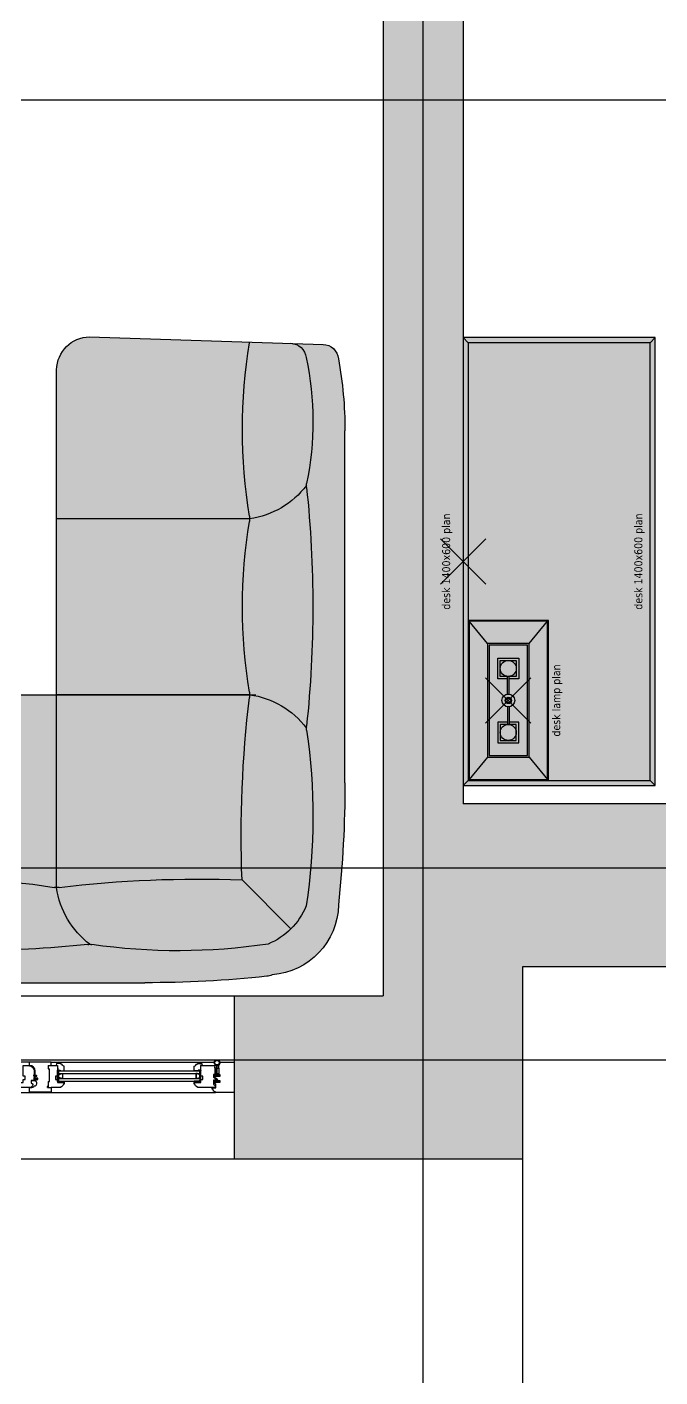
# Model space of a CAD drawing. Header units: millimetres. Extents: x 11159 to 50121, y 18346 to 37577.
# Drawn here: x 40358 to 42334, y 22565 to 26784 of the extents above; entities that cross this region are included whole.
import ezdxf
from ezdxf.enums import TextEntityAlignment as Align

# ---------------------------------------------------------------- set-up
doc = ezdxf.new("R2010")
doc.units = ezdxf.units.MM
for name, color, linetype in [('axis', 40, 'Continuous'), ('df', 7, 'Continuous'), ('dim', 7, 'Continuous'), ('dwgmodels.com', 19, 'Continuous'), ('furnhatch', 254, 'Continuous'), ('furniture', 34, 'Continuous'), ('HATCH', 8, 'Continuous'), ('wall', 5, 'Continuous')]:
    doc.layers.add(name, color=color, linetype=linetype)
doc.styles.add('ayala furniture', font='tahoma.ttf', dxfattribs={"height": 25})
doc.styles.add('KOTE', font='romrust.shx', dxfattribs={"width": 0.8})
doc.dimstyles.new('ayala 50', dxfattribs={"dimscale": 50, "dimtxt": 2.5, "dimasz": 1, "dimexe": 1, "dimexo": 2, "dimgap": 1, "dimtad": 1, "dimdec": 0, "dimzin": 9, "dimdsep": 46, "dimtxsty": 'KOTE', "dimblk": 'ARCHTICK', "dimcen": 0, "dimdle": 1, "dimclrd": 4, "dimclre": 4, "dimclrt": 3, "dimadec": 0, "dimazin": 0, "dimtfac": 0.666667, "dimtdec": 0, "dimtix": 1, "dimtmove": 2, "dimatfit": 0, "dimfxl": 1, "dimtvp": 1, "dimtolj": 1, "dimarcsym": 0})

# ---------------------------------------------------------------- blocks, each defined once
blk = doc.blocks.new('_ArchTick')
at = {"color": 0, "linetype": 'ByBlock', "const_width": 0.15}
blk.add_lwpolyline([(-0.5, -0.5), (0.5, 0.5)], dxfattribs=at)
blk = doc.blocks.new('*D53')
at = {"layer": 'Defpoints', "color": 0, "transparency": 16777216}
for p in [(49394.9, 26556.4), (34394.9, 23556.4), (49394.9, 19246.4)]:
    blk.add_point(p, dxfattribs=at)
at = {"layer": 'dim', "color": 4, "lineweight": -2, "transparency": 16777216}
for p, q in [((49394.9, 26456.4), (49394.9, 19146.4)), ((34394.9, 23456.4), (34394.9, 19146.4)), ((34294.9, 19246.4), (49494.9, 19246.4))]:
    blk.add_line(p, q, dxfattribs=at)
at = {"layer": 'dim', "color": 4, "lineweight": -2, "transparency": 16777216, "xscale": 100, "yscale": 100, "zscale": 100, "rotation": 180}
blk.add_blockref('_ArchTick', (34394.9, 19246.4), dxfattribs=at)
at = {"layer": 'dim', "color": 4, "lineweight": -2, "transparency": 16777216, "xscale": 100, "yscale": 100, "zscale": 100}
blk.add_blockref('_ArchTick', (49394.9, 19246.4), dxfattribs=at)
at = {"layer": 'dim', "color": 3, "transparency": 16777216, "insert": (41894.9, 19366.4), "char_height": 200, "attachment_point": 5, "style": 'KOTE'}
blk.add_mtext('\\A1;15000', dxfattribs=at)
blk = doc.blocks.new('1w')
at = {"color": 0, "linetype": 'ByBlock'}
for p, q in [((-1175, 625), (-1175, 1725)), ((-877.6, 1450), (-275, 1450)), ((-877.6, 900), (-275, 900)), ((-275, 297.4), (-275, 900)), ((275, 297.4), (275, 900)), ((825, 730), (805, 300)), ((845, 750), (977.8, 750)), ((550, 0), (-550, 0))]:
    blk.add_line(p, q, dxfattribs=at)
at = {"color": 0}
blk.add_line((-1006.5, 168.5), (-853.8, 321.2), dxfattribs=at)
at = {"color": 0, "linetype": 'ByBlock'}
for points in [[(-275, 1915.8, 0.402311), (-377.9, 2018.6), (-1106.6, 1994.9, 0.375487), (-1154.9, 1950.2, 0.044559), (-1175, 1725)], [(550, 0, 0.026367), (931.5, 20.1, 0.375487), (976.2, 68.4), (1000, 797.1, 0.402311), (897.1, 900), (-897.1, 900)], [(-1175, 625, 0.026367), (-1154.9, 243.5, 3435973836800.542969)], [(980.6, 201.3, -0.493591), (900, 180, -0.122035), (805, 300, 0.643813)], [(-948.1, 24.9, 0.087055), (-931.5, 20.1, 0.026367), (-550, 0)]]:
    blk.add_lwpolyline(points, format="xyb", dxfattribs=at)
blk.add_lwpolyline([(-275, 900), (-275, 1915.8)], dxfattribs=at)
for centre, radius, start, end in [((-1004.2, 1948.2), 50, 91.8674, 173.7294), ((-2515.1, 1727.1), 1660.1, 350.6783, 9.4633), ((-113, 1753.3), 962, 167.9808, 191.5677), ((2450, 1175), 3525, 173.9271, 180), ((-1104.9, 1553.2), 50, 353.9271, 8.2914), ((-841.7, 1714.1), 266.5, 216.873, 262.2648), ((-827.6, 1450), 50, 170.6106, 189.3894), ((-2490.6, 1175), 1635.6, 350.6106, 9.3894), ((2450, 1175), 3525, 180, 186.0729), ((-841.7, 635.9), 266.5, 97.7352, 143.127), ((-827.6, 900), 50, 170.6106, 189.3894), ((-4521, 458.3), 3669.8, 357.8601, 6.7853), ((-1104.9, 796.8), 50, 351.7086, 6.0729), ((794.4, 520), 1869.4, 171.7086, 188.6145), ((845, 730), 20, 90, 180), ((977.8, 730), 20, 358.1326, 90), ((-713.2, -3259.7), 3583.6, 83.1072, 92.2474), ((-539.1, 333.3), 266.5, 306.873, 352.2648), ((-275, 347.4), 50, 260.6106, 279.3894), ((0, -1315.6), 1635.6, 80.6106, 99.3894), ((275, 347.4), 50, 260.6106, 279.3894), ((539.1, 333.3), 266.5, 187.7352, 233.127), ((550, -1315.6), 1635.6, 81.0308, 99.3894), ((-853.8, 321.2), 216, 202.0937, 247.9063), ((929.6, 170.8), 50, 276.2706, 358.1326), ((-655, 1969.4), 1869.4, 261.3855, 278.2914), ((-378.2, 70.1), 50, 83.9271, 98.2914), ((0, 3625), 3525, 263.9271, 270), ((0, 3625), 3525, 270, 276.0729), ((378.2, 70.1), 50, 81.7086, 96.0729), ((655, 1969.4), 1869.4, 261.7086, 278.6145)]:
    blk.add_arc(centre, radius, start, end, dxfattribs=at)
at = {"color": 0}
blk.add_arc((-931.8, 247.4), 223.1, 181.0175, 265.7905, dxfattribs=at)
blk = doc.blocks.new('desk1400 (pl)')
at = {"layer": 'furnhatch'}
blk.add_hatch(color=256, dxfattribs=at).paths.add_polyline_path([(-700, 0), (-700, -600), (700, -600), (700, 0)])
at = {"color": 0, "linetype": 'ByBlock'}
for p, q in [((-700, 0), (-684, -16)), ((684, -16), (700, 0)), ((-684, -584), (-700, -600)), ((684, -584), (700, -600))]:
    blk.add_line(p, q, dxfattribs=at)
for points in [[(-700, -600), (700, -600), (700, 0), (-700, 0)], [(-684, -584), (684, -584), (684, -16), (-684, -16)]]:
    blk.add_lwpolyline(points, close=True, dxfattribs=at)
at = {"layer": 'dwgmodels.com'}
blk.add_lwpolyline([(-700, -600), (700, -600), (700, 0), (-700, 0)], close=True, dxfattribs=at)
blk = doc.blocks.new('desk lamp (pl)')
at = {"layer": 'furnhatch'}
blk.add_hatch(color=256, dxfattribs=at).paths.add_polyline_path([(-250, -125), (250, -125), (250, 125), (-250, 125)])
at = {"color": 0}
for p, q in [((-177.5, 65), (-247.5, 122.5)), ((177.5, 65), (247.5, 122.5)), ((-19.8, 2.5), (-75, 2.5)), ((19.8, 2.5), (75, 2.5)), ((-19.8, -2.5), (-75, -2.5)), ((19.8, -2.5), (75, -2.5)), ((-177.5, -65), (-247.5, -122.5)), ((177.5, -65), (247.5, -122.5))]:
    blk.add_line(p, q, dxfattribs=at)
for points in [[(-250, -125), (250, -125), (250, 125), (-250, 125)], [(-247.5, -122.5), (247.5, -122.5), (247.5, 122.5), (-247.5, 122.5)], [(-177.5, -65), (177.5, -65), (177.5, 65), (-177.5, 65)], [(-172.5, -60), (172.5, -60), (172.5, 60), (-172.5, 60)], [(-75, 25), (-125, 25), (-125, -25), (-75, -25)], [(75, 25), (125, 25), (125, -25), (75, -25)]]:
    blk.add_lwpolyline(points, close=True, dxfattribs=at)
for points in [[(-67.5, 2.5), (-67.5, 32.5), (-132.5, 32.5), (-132.5, -32.5), (-67.5, -32.5), (-67.5, -2.5)], [(67.5, 2.5), (67.5, 32.5), (132.5, 32.5), (132.5, -32.5), (67.5, -32.5), (67.5, -2.5)]]:
    blk.add_lwpolyline(points, dxfattribs=at)
for centre in [(-100, 0), (100, 0)]:
    blk.add_circle(centre, 25, dxfattribs=at)
at = {"color": 0, "linetype": 'ByBlock'}
for radius in [20, 10, 7.5]:
    blk.add_circle((0, 0), radius, dxfattribs=at)
at = {"layer": 'dwgmodels.com'}
blk.add_lwpolyline([(-250, -125), (250, -125), (250, 125), (-250, 125)], close=True, dxfattribs=at)
blk = doc.blocks.new('Joint-K7335')
at = {"layer": 'df', "color": 7}
for points in [[(3.9, 10.7, -0.206505), (4.5, 11.8, -0.277528), (4.6, 11.7), (4.7, 11.5, 0.626267), (5.4, 11.5, 0.131441), (5.5, 11.7), (5.5, 18, 0.509109), (4.6, 18.4, -0.294424), (2, 18.3, 0.173488), (1.3, 18.5), (0, 18.5), (0, 2.1, 0.415334), (1.2, 0.9, 0.048115), (1.5, 0.9, 0.113375), (1.5, 1), (4, 2.8, 0.235966), (4, 2.9), (4, 3.3, 0.247659), (4, 3.4, 0.287937), (3.6, 3.4), (1.8, 2.3, -0.576722), (1.5, 2.5), (1.5, 3.3, -0.235966), (1.6, 3.5), (4, 5.3, 0.235966), (4, 5.3), (4, 5.7, 0.247659), (4, 5.8, 0.287937), (3.6, 5.8), (1.8, 4.8, -0.576722), (1.5, 5), (1.5, 6.3, -0.384094), (2.6, 7.5, -0.021813), (2.7, 7.5), (6.5, 7.5), (6.5, 7.6, 0.333043), (5.7, 8.5, -0.293245), (5.3, 8.9, 0.008528), (5.2, 9.3, 0.265517), (5, 9.5, 0.023748), (4.8, 9.5, -0.356149), (3.9, 10.7, -0.356149)], [(3.2, 10.8, 0.355005), (4.6, 8.8, -0.567624), (4.7, 8.8, -0.24708), (4.4, 8.7), (2.2, 9, -0.351704), (1.2, 10.1), (1.2, 12.9, -0.414214), (1.5, 13.2), (1.6, 13.2, 0.277073), (1.9, 13.4), (3.7, 16.8, -0.041112), (3.8, 17), (4.1, 17.7, -0.50666), (4.6, 17.7, -0.2771), (4.6, 17.5), (4.6, 13.3, 0.213422), (4.7, 13.1, -0.886227), (4.4, 12.6, 0.250571), (3.2, 10.8)]]:
    blk.add_lwpolyline(points, format="xyb", dxfattribs=at)
blk.add_lwpolyline([(1.6, 17.8, 0.632714), (1, 17.6), (1, 14.2, 0.78091), (1.6, 14.1), (3.2, 17.1, -0.117333), (3.3, 17.2, 1.218085), (3, 17.5, -0.285776), (2.7, 17.3, -0.145588)], format="xyb", close=True, dxfattribs=at)

msp = doc.modelspace()

# ---------------------------------------------------------------- hatches: boundary and pattern name
at = {"ltscale": 10}
h = msp.add_hatch(dxfattribs=at)
h.set_pattern_fill('ANGLE', color=4, scale=0.15, angle=-45, style=0)
h.set_pattern_definition([(45, (37785.3651, 24303.6607), (0.74087113, -0.74087113), [0.762, -0.28575]), (315, (37785.3651, 24303.6607), (-0.74087113, -0.74087113), [0.762, -0.28575])])
edge = h.paths.add_edge_path()
edge.add_line((40453.9, 23524.1), (40459.9, 23524.1))
edge.add_arc((40459.2, 23523.1), 1.25, -53.1301, 53.1301, ccw=False)
edge.add_line((40459.9, 23522.1), (40453.9, 23522.1))
edge.add_arc((40454.6, 23523.1), 1.23, 125.8841, 234.1159, ccw=False)
h = msp.add_hatch(dxfattribs=at)
h.set_pattern_fill('ANGLE', color=4, scale=0.15, angle=-45, style=0)
h.set_pattern_definition([(45, (37790.8651, 24303.6607), (0.74087113, -0.74087113), [0.762, -0.28575]), (315, (37790.8651, 24303.6607), (-0.74087113, -0.74087113), [0.762, -0.28575])])
edge = h.paths.add_edge_path()
edge.add_line((40453.4, 23522.1), (40456.4, 23522.1))
edge.add_line((40456.4, 23522.1), (40456.4, 23520.1))
edge.add_arc((40454.9, 23520.5), 1.55, 194.793, 345.207, ccw=False)
edge.add_line((40453.4, 23520.1), (40453.4, 23522.1))
h = msp.add_hatch(dxfattribs=at)
h.set_pattern_fill('ANGLE', color=4, scale=0.15, angle=-45, style=0)
h.set_pattern_definition([(135, (43568.9356, 24303.6607), (-0.74087113, -0.74087113), [0.762, -0.28575]), (225, (43568.9356, 24303.6607), (0.74087113, -0.74087113), [0.762, -0.28575])])
edge = h.paths.add_edge_path()
edge.add_line((40900.4, 23524.1), (40894.4, 23524.1))
edge.add_arc((40895.2, 23523.1), 1.25, 126.8699, 233.1301)
edge.add_line((40894.4, 23522.1), (40900.4, 23522.1))
edge.add_arc((40899.7, 23523.1), 1.23, 305.8841, 414.1159)
h = msp.add_hatch(dxfattribs=at)
h.set_pattern_fill('ANGLE', color=4, scale=0.15, angle=-45, style=0)
h.set_pattern_definition([(135, (43563.4356, 24303.6607), (-0.74087113, -0.74087113), [0.762, -0.28575]), (225, (43563.4356, 24303.6607), (0.74087113, -0.74087113), [0.762, -0.28575])])
edge = h.paths.add_edge_path()
edge.add_line((40900.9, 23522.1), (40897.9, 23522.1))
edge.add_line((40897.9, 23522.1), (40897.9, 23520.1))
edge.add_arc((40899.4, 23520.5), 1.55, 194.793, 345.207)
edge.add_line((40900.9, 23520.1), (40900.9, 23522.1))
h = msp.add_hatch(dxfattribs=at)
h.set_pattern_fill('ANSI35', color=4, scale=0.2, style=0)
h.set_pattern_definition([(315, (40512.4897, 26155.0439), (-0.8980256, -0.8980256), []), (315, (40513.3877, 26155.0439), (-0.8980256, -0.8980256), [1.5875, -0.3175, 0, -0.3175])])
h.paths.add_polyline_path([(40421.9, 23470.1), (40423.9, 23470.1), (40423.9, 23474.1), (40421.9, 23474.1)])
h = msp.add_hatch(dxfattribs=at)
h.set_pattern_fill('BRASS', color=4, scale=0.3, angle=-45, style=0)
h.set_pattern_definition([(45, (37790.865, 24290.6607), (1.3470384, -1.3470384), []), (45, (37791.5386, 24289.9872), (1.3470384, -1.3470384), [0.9525, -0.47625])])
h.paths.add_polyline_path([(40457.9, 23485.1), (40457.9, 23489.1), (40469.9, 23489.1), (40469.9, 23485.1)])
h = msp.add_hatch(dxfattribs=at)
h.set_pattern_fill('ANGLE', color=4, scale=0.15, angle=-45, style=0)
h.set_pattern_definition([(45, (37790.8651, 24290.6607), (0.74087113, -0.74087113), [0.762, -0.28575]), (315, (37790.8651, 24290.6607), (-0.74087113, -0.74087113), [0.762, -0.28575])])
h.paths.add_polyline_path([(40469.9, 23485.1), (40469.9, 23489.1), (40473.9, 23489.1), (40473.9, 23485.1)])
h = msp.add_hatch(dxfattribs=at)
h.set_pattern_fill('ANGLE', color=4, scale=0.15, angle=-45, style=0)
h.set_pattern_definition([(135, (43563.4356, 24290.6607), (-0.74087113, -0.74087113), [0.762, -0.28575]), (225, (43563.4356, 24290.6607), (0.74087113, -0.74087113), [0.762, -0.28575])])
h.paths.add_polyline_path([(40884.4, 23485.1), (40884.4, 23489.1), (40880.4, 23489.1), (40880.4, 23485.1)])
h = msp.add_hatch(dxfattribs=at)
h.set_pattern_fill('BRASS', color=4, scale=0.3, angle=-45, style=0)
h.set_pattern_definition([(135, (43563.4356, 24290.6607), (-1.3470384, -1.3470384), []), (135, (43562.762, 24289.9872), (-1.3470384, -1.3470384), [0.9525, -0.47625])])
h.paths.add_polyline_path([(40896.4, 23485.1), (40896.4, 23489.1), (40884.4, 23489.1), (40884.4, 23485.1)])
at = {"layer": 'furniture'}
msp.add_hatch(color=254, dxfattribs=at).paths.add_polyline_path([(39175.8, 24594.1, -0.402311), (39278.7, 24697), (40450.8, 24697), (40450.8, 25712.7, -0.402311), (40553.6, 25815.6), (41282.7, 25791.9, -0.37319), (41330.6, 25747.2, -0.044559), (41350.8, 25522), (41350.8, 24422, -0.026367), (41330.6, 24040.5, -0.387739), (41123.9, 23821.9, -0.087055), (41107.3, 23817.1, -0.026367), (40725.8, 23797), (39625.8, 23797, -0.026367), (39244.2, 23817.1, -0.37319), (39199.5, 23865)])
at = {"layer": 'HATCH', "true_color": 0x2b2b2b}
h = msp.add_hatch(color=250, dxfattribs=at)
h.dxf.hatch_style = 1
h.paths.add_polyline_path([(38584.9, 23756.4), (38119.9, 23756.4), (38119.9, 24551.3), (37869.9, 24551.3), (37869.9, 24356.4), (36639.9, 24356.4), (36639.9, 23846.4), (37684.9, 23846.4), (37684.9, 23246.4), (38584.9, 23246.4)])
h.paths.add_polyline_path([(35129.9, 24356.4), (34594.9, 24356.4), (34594.9, 28296.4), (36414.9, 28296.4), (36414.9, 28896.4), (37869.9, 28896.4), (37869.9, 25361.3), (38119.9, 25361.3), (38119.9, 30696.4), (40509.9, 30696.4), (40509.9, 30816.4), (38119.9, 30816.4), (38119.9, 31066.4), (37869.9, 31066.4), (37869.9, 30816.4), (37219.9, 30816.4), (37219.9, 30696.4), (37869.9, 30696.4), (37869.9, 29016.4), (36414.9, 29016.4), (36414.9, 29366.4), (36294.9, 29366.4), (36294.9, 28416.4), (34594.9, 28416.4), (34594.9, 28801.4), (34084.9, 28801.4), (34084.9, 23846.4), (35129.9, 23846.4)])
h.paths.add_polyline_path([(42949.9, 24356.4), (41719.9, 24356.4), (41719.9, 27856.4), (41794.9, 27856.4), (41794.9, 27976.4), (41719.9, 27976.4), (41719.9, 28581.4), (41469.9, 28581.4), (41469.9, 23756.4), (41004.9, 23756.4), (41004.9, 23246.4), (41904.9, 23246.4), (41904.9, 23846.4), (42949.9, 23846.4)])
h.paths.add_polyline_path([(45504.9, 35266.4), (44249.9, 35266.4), (44249.9, 34756.4), (44994.9, 34756.4), (44994.9, 30816.4), (42504.9, 30816.4), (42504.9, 30696.4), (42599.9, 30696.4), (42599.9, 30106.4), (42719.9, 30106.4), (42719.9, 30696.4), (44194.9, 30696.4), (44194.9, 30296.4), (44994.9, 30296.4), (44994.9, 28576.4), (42719.9, 28576.4), (42719.9, 29396.4), (42599.9, 29396.4), (42599.9, 27976.4), (42504.9, 27976.4), (42504.9, 27856.4), (42719.9, 27856.4), (42719.9, 28456.4), (44994.9, 28456.4), (44994.9, 24356.4), (44459.9, 24356.4), (44459.9, 23846.4), (45504.9, 23846.4)])
h.paths.add_polyline_path([(44994.9, 30416.4), (44314.9, 30416.4), (44314.9, 30696.4), (44994.9, 30696.4)], flags=16)
h.paths.add_polyline_path([(41719.9, 34756.4), (42539.9, 34756.4), (42539.9, 35266.4), (40649.9, 35266.4), (40649.9, 34756.4), (41469.9, 34756.4), (41469.9, 30816.4), (41319.9, 30816.4), (41319.9, 30696.4), (41469.9, 30696.4), (41469.9, 30091.4), (41719.9, 30091.4), (41719.9, 30696.4), (41794.9, 30696.4), (41794.9, 30816.4), (41719.9, 30816.4), (41719.9, 30856.4)])
h.paths.add_polyline_path([(36509.9, 30816.4), (34594.9, 30816.4), (34594.9, 34756.4), (35339.9, 34756.4), (35339.9, 35266.4), (34084.9, 35266.4), (34084.9, 30311.4), (34594.9, 30311.4), (34594.9, 30696.4), (36294.9, 30696.4), (36294.9, 30076.4), (36414.9, 30076.4), (36414.9, 30696.4), (36509.9, 30696.4)])
h.paths.add_polyline_path([(38939.9, 35266.4), (37049.9, 35266.4), (37049.9, 34756.4), (37869.9, 34756.4), (37869.9, 34506.4), (38119.9, 34506.4), (38119.9, 34756.4), (38939.9, 34756.4)])
h.paths.add_polyline_path([(38497, 36456.4), (38097, 36456.4), (38097, 36056.4), (38497, 36056.4)])
h.paths.add_polyline_path([(41492.8, 36456.4), (41092.8, 36456.4), (41092.8, 36056.4), (41492.8, 36056.4)])

# ---------------------------------------------------------------- linework, layer by layer
at = {"color": 8, "ltscale": 10}
for p, q in [((40365.9, 23548.4), (39857.1, 23548.4)), ((40433.9, 23548.4), (40942.7, 23548.4)), ((39852.9, 23454.4), (40946.9, 23454.4))]:
    msp.add_line(p, q, dxfattribs=at)
for p, q in [((40433.9, 23549.1), (40365.9, 23549.1)), ((40365.9, 23538.6), (40365.9, 23549.1)), ((40433.9, 23538.1), (40433.9, 23549.1)), ((40960.9, 23548.4), (40960.1, 23548.4)), ((40377.9, 23528.6), (40378.8, 23528.6)), ((40377.9, 23508.6), (40380.9, 23508.6)), ((40383.9, 23507.6), (40383.9, 23520.6)), ((40423.9, 23538.1), (40433.9, 23538.1)), ((40423.9, 23538.1), (40423.9, 23528.1)), ((40423.9, 23528.1), (40428.9, 23528.1)), ((40428.9, 23488.1), (40428.9, 23528.1)), ((40456.4, 23522.1), (40456.4, 23489.1)), ((40953.9, 23512.4), (40951.9, 23512.4)), ((40365.9, 23455.1), (40365.9, 23469.6)), ((40365.9, 23469.6), (40370.9, 23469.6)), ((40423.9, 23488.1), (40428.9, 23488.1)), ((40423.9, 23488.1), (40423.9, 23470.1)), ((40423.9, 23470.1), (40433.9, 23470.1)), ((40433.9, 23470.1), (40433.9, 23455.1)), ((40433.9, 23455.1), (40365.9, 23455.1))]:
    msp.add_line(p, q)
at = {"color": 4, "ltscale": 10}
for p, q in [((40383.9, 23507.6), (40388.9, 23507.6)), ((40383.9, 23500.8), (40383.9, 23504.6)), ((40383.9, 23504.6), (40388.9, 23504.6)), ((40384.9, 23500.8), (40383.9, 23500.8)), ((40384.9, 23498.8), (40384.9, 23500.8)), ((40391.9, 23498.8), (40384.9, 23498.8)), ((40388.9, 23504.6), (40388.9, 23507.6)), ((40391.9, 23494.8), (40391.9, 23498.8)), ((40456.4, 23488.1), (40453.4, 23519.1)), ((40453.4, 23488.1), (40456.4, 23519.1)), ((40456.4, 23522.1), (40897.9, 23522.1)), ((40456.4, 23513.6), (40897.9, 23513.6)), ((40897.9, 23522.1), (40897.9, 23489.1)), ((40900.9, 23488.1), (40897.9, 23519.1)), ((40897.9, 23488.1), (40900.9, 23519.1)), ((40945.1, 23530.7), (40945.5, 23539.9)), ((40956.9, 23530.4), (40956.9, 23539.6)), ((40383.9, 23490.8), (40384.9, 23490.8)), ((40383.9, 23490.4), (40383.9, 23490.8)), ((40384.9, 23490.8), (40384.9, 23494.8)), ((40384.9, 23494.8), (40391.9, 23494.8)), ((40456.4, 23497.6), (40897.9, 23497.6)), ((40456.4, 23489.1), (40897.9, 23489.1))]:
    msp.add_line(p, q, dxfattribs=at)
for points in [[(40454.4, 23524.1), (40461.4, 23524.1), (40461.4, 23522.1), (40473.9, 23522.1), (40473.9, 23536.1, -0.327693), (40468.9, 23539.6, 0.327693), (40463.9, 23543.1), (40463.9, 23545.1), (40450.2, 23545.1), (40448.9, 23538.1), (40453.9, 23538.1), (40454.4, 23524.1)], [(40352.4, 23505.1), (40346.4, 23505.1), (40346.4, 23538.1), (40362.9, 23538.1, -0.414214), (40380.9, 23520.1), (40380.9, 23500.6), (40379.9, 23500.6), (40379.9, 23492.6), (40371.4, 23491.6), (40371.4, 23483.9), (40375.4, 23481.5, -0.263447), (40376.4, 23479.7), (40376.4, 23478.6, -0.414214), (40367.9, 23470.1), (40335.9, 23470.1), (40335.9, 23472.1, -0.414214), (40327.9, 23480.1), (40325.9, 23480.1), (40325.9, 23485.1), (40346.4, 23485.1), (40346.4, 23495.1), (40352.4, 23495.1)], [(40948.9, 23492.1), (40940.4, 23492.1), (40940.4, 23479.1), (40944.4, 23476.8, -0.267417), (40945.4, 23475), (40945.4, 23470.6), (40944.9, 23470.1), (40890.4, 23470.1), (40890.4, 23472.1, -0.414214), (40882.4, 23480.1), (40880.4, 23480.1), (40880.4, 23485.1), (40900.9, 23485.1), (40900.9, 23495.1), (40906.9, 23495.1), (40906.9, 23505.1), (40900.9, 23505.1), (40900.9, 23538.1), (40949.9, 23538.1), (40950.4, 23537.6), (40949.7, 23511.1), (40949.2, 23510.6), (40940.4, 23510.6), (40940.4, 23501.6), (40949.4, 23496.1), (40949.4, 23492.6)]]:
    msp.add_lwpolyline(points, format="xyb", close=True)
for points in [[(40899.9, 23524.1), (40892.9, 23524.1), (40892.9, 23522.1), (40880.4, 23522.1), (40880.4, 23536.1, 0.327693), (40885.4, 23539.6, -0.327693), (40890.4, 23543.1), (40890.4, 23545.1), (40904.2, 23545.1), (40905.4, 23538.1), (40900.4, 23538.1), (40899.9, 23524.1)], [(40390.8, 23496.3, -0.231748), (40390.2, 23495.4), (40389.1, 23494.8), (40388.8, 23494.8), (40389.8, 23495.6), (40389.3, 23495.6), (40387.9, 23494.8), (40387.5, 23494.8), (40388.6, 23495.6), (40388, 23495.6), (40386.6, 23494.8), (40386.1, 23494.8), (40387.2, 23495.6), (40384.9, 23495.6), (40384.9, 23490.9, 0.011012), (40374.8, 23490.9, -0.390073), (40374.4, 23491.3), (40374.4, 23491.5, -0.360911), (40374.7, 23491.9), (40375.4, 23492.1), (40376.9, 23492.2, 0.027938), (40382.4, 23492.7, 0.379419), (40383.2, 23493.7), (40383.2, 23498.7, -0.414214), (40383.6, 23499.1), (40384.9, 23499.1), (40384.9, 23498), (40387.2, 23498), (40386.1, 23498.8), (40386.6, 23498.8), (40388, 23498), (40388.6, 23498), (40387.5, 23498.8), (40387.9, 23498.8), (40389.3, 23498), (40389.8, 23498), (40388.8, 23498.8), (40389.1, 23498.8), (40390.2, 23498.1, -0.231748), (40390.8, 23497.3), (40390.9, 23496.8)], [(40384.2, 23505.2), (40384.2, 23504.6), (40383.9, 23504.6, -0.001003), (40383.9, 23504.5, -0.054131), (40383.6, 23503.4, -0.097163), (40383, 23502.5, -0.203453), (40382.5, 23502.3, -0.203453), (40381.9, 23502.5, -0.097163), (40381.3, 23503.4, -0.054131), (40381, 23504.5, -0.041072), (40380.9, 23506.1, -0.041072), (40381, 23507.6, -0.054131), (40381.3, 23508.7, -0.097163), (40381.9, 23509.7, -0.203453), (40382.5, 23509.9, -0.203453), (40383, 23509.7, -0.097163), (40383.6, 23508.7, -0.054131), (40383.9, 23507.6, -0.001003), (40383.9, 23507.6), (40384.2, 23507.6), (40384.2, 23507), (40385.4, 23507), (40384.6, 23507.6), (40385.1, 23507.6), (40386.1, 23507), (40386.6, 23507), (40385.8, 23507.6), (40386.3, 23507.6), (40387.3, 23507), (40387.7, 23507), (40386.9, 23507.6), (40387.3, 23507.6), (40388.2, 23507.1, -0.231748), (40388.6, 23506.4), (40388.7, 23506.1), (40388.6, 23505.7, -0.231748), (40388.2, 23505.1), (40387.3, 23504.6), (40386.9, 23504.6), (40387.7, 23505.2), (40387.3, 23505.2), (40386.3, 23504.6), (40386, 23504.6), (40386.6, 23505.2), (40386.1, 23505.2), (40385.1, 23504.6), (40384.6, 23504.6), (40385.4, 23505.2)], [(40381.6, 23506.1, -0.041072), (40381.7, 23507.5, -0.054131), (40382, 23508.5, -0.097163), (40382.4, 23509.2, -0.203453), (40382.5, 23509.2, -0.203453), (40382.5, 23509.2, -0.097163), (40382.9, 23508.5, -0.054131), (40383.2, 23507.5, -0.041072), (40383.3, 23506.1, -0.041072), (40383.2, 23504.7, -0.054131), (40382.9, 23503.7, -0.097163), (40382.5, 23503, -0.203453), (40382.5, 23503, -0.203453), (40382.4, 23503, -0.097163), (40382, 23503.7, -0.054131), (40381.7, 23504.7, -0.041072)], [(40453.9, 23524.1), (40459.9, 23524.1, -0.5), (40459.9, 23522.1), (40453.9, 23522.1, -0.5108)], [(40453.4, 23522.1), (40456.4, 23522.1), (40456.4, 23520.1, -0.770201), (40453.4, 23520.1)], [(40900.4, 23524.1), (40894.4, 23524.1, 0.5), (40894.4, 23522.1), (40900.4, 23522.1, 0.5108)], [(40900.9, 23522.1), (40897.9, 23522.1), (40897.9, 23520.1, 0.770201), (40900.9, 23520.1)]]:
    msp.add_lwpolyline(points, format="xyb", close=True, dxfattribs=at)
for points in [[(40951.9, 23512.4), (40951.9, 23538.1, 0.414214), (40960.9, 23547.1), (40960.9, 23548.4), (41004.9, 23548.4), (41004.9, 23454.4), (40946.9, 23454.4), (40946.9, 23456.4, -0.414214), (40938.9, 23464.4), (40936.9, 23464.4), (40936.9, 23468.6), (40947.9, 23468.6), (40947.9, 23480.6), (40942.9, 23483.6), (40942.9, 23486.1), (40943.4, 23486.6), (40961.4, 23486.6), (40961.4, 23490.6), (40953.9, 23490.6), (40953.9, 23493.9), (40951.9, 23493.9), (40951.9, 23496.7), (40942.9, 23502.1), (40942.9, 23504.6), (40943.4, 23505.1), (40961.4, 23505.1), (40961.4, 23509.1), (40953.9, 23509.1), (40953.9, 23512.4)], [(40433.9, 23538.1), (40453.4, 23538.1), (40453.4, 23505.1), (40447.4, 23505.1), (40447.4, 23495.1), (40453.4, 23495.1), (40453.4, 23485.1), (40473.9, 23485.1), (40473.9, 23480.1), (40471.9, 23480.1, -0.414214), (40463.9, 23472.1), (40463.9, 23470.1), (40433.9, 23470.1)]]:
    msp.add_lwpolyline(points, format="xyb")
for points in [[(40453.4, 23519.1), (40456.4, 23519.1), (40456.4, 23488.1), (40453.4, 23488.1)], [(40900.9, 23519.1), (40897.9, 23519.1), (40897.9, 23488.1), (40900.9, 23488.1)], [(40950.1, 23530.4), (40945.1, 23530.7), (40944.2, 23512.7), (40949.2, 23512.4)], [(40951.9, 23530.4), (40956.9, 23530.4), (40956.9, 23512.4), (40951.9, 23512.4)], [(40421.9, 23470.1), (40423.9, 23470.1), (40423.9, 23474.1), (40421.9, 23474.1)], [(40457.9, 23485.1), (40457.9, 23489.1), (40469.9, 23489.1), (40469.9, 23485.1)], [(40469.9, 23485.1), (40469.9, 23489.1), (40473.9, 23489.1), (40473.9, 23485.1)], [(40884.4, 23485.1), (40884.4, 23489.1), (40880.4, 23489.1), (40880.4, 23485.1)], [(40896.4, 23485.1), (40896.4, 23489.1), (40884.4, 23489.1), (40884.4, 23485.1)]]:
    msp.add_lwpolyline(points, close=True, dxfattribs=at)
at = {"color": 6}
for points in [[(40469.4, 23513.6), (40469.4, 23497.6), (40464.4, 23497.6), (40464.4, 23498.6), (40456.4, 23501), (40456.4, 23510.1), (40464.4, 23512.6), (40464.4, 23513.6)], [(40468.9, 23513.1), (40468.9, 23498.1), (40464.9, 23498.1), (40464.9, 23498.9), (40456.9, 23501.4), (40456.9, 23509.8), (40464.9, 23512.2), (40464.9, 23513.1)], [(40885.9, 23513.6), (40885.9, 23497.6), (40890.9, 23497.6), (40890.9, 23498.6), (40897.9, 23501), (40897.9, 23510.1), (40890.9, 23512.6), (40890.9, 23513.6)], [(40886.4, 23513.1), (40886.4, 23498.1), (40890.4, 23498.1), (40890.4, 23498.9), (40897.4, 23501.4), (40897.4, 23509.8), (40890.4, 23512.2), (40890.4, 23513.1)]]:
    msp.add_lwpolyline(points, close=True, dxfattribs=at)
at = {"color": 4, "ltscale": 10}
for radius in [8.75, 7]:
    msp.add_circle((40951.4, 23547.4), radius, dxfattribs=at)
msp.add_arc((40365.9, 23520.6), 18, 0, 90)
for centre, radius, start, end in [((40370.9, 23482.6), 13, 270, 323.1335), ((40381.4, 23482.8), 8, 269.2871, 71.79)]:
    msp.add_arc(centre, radius, start, end, dxfattribs=at)
at = {"layer": 'axis'}
for p, q in [((41594.9, 18746.4), (41594.9, 35956.4)), ((32518.8, 26556.4), (50120.9, 26556.4)), ((32518.8, 24156.4), (45852.3, 24156.4)), ((32518.8, 23556.4), (45852.3, 23556.4))]:
    msp.add_line(p, q, dxfattribs=at)
at = {"layer": 'Defpoints', "color": 1}
for points in [[(41790.6, 25042.5), (41649.2, 25183.9)], [(41790.6, 25183.9), (41649.2, 25042.5)], [(41931.6, 24608.5), (41790.2, 24749.9)], [(41931.6, 24749.9), (41790.2, 24608.5)]]:
    msp.add_lwpolyline(points, dxfattribs=at)
at = {"layer": 'wall', "color": 5}
for p, q in [((41469.9, 28581.4), (41469.9, 23756.4)), ((41719.9, 27856.4), (41719.9, 24356.4)), ((42949.9, 24356.4), (41719.9, 24356.4)), ((42949.9, 23846.4), (41904.9, 23846.4)), ((41904.9, 23846.4), (41904.9, 23246.4)), ((41004.9, 23756.4), (41469.9, 23756.4)), ((41004.9, 23756.4), (41004.9, 23246.4)), ((41004.9, 23246.4), (41904.9, 23246.4))]:
    msp.add_line(p, q, dxfattribs=at)
at = {"layer": 'wall', "color": 4}
for p, q in [((38584.9, 23756.4), (41004.9, 23756.4)), ((38584.9, 23246.4), (41004.9, 23246.4))]:
    msp.add_line(p, q, dxfattribs=at)
at = {"layer": 'wall', "color": 0}
msp.add_line((41904.9, 23246.4), (41904.9, 20246.4), dxfattribs=at)

# ---------------------------------------------------------------- block references
at = {"layer": 'furniture', "color": 34, "linetype": 'ByBlock', "xscale": -1}
msp.add_blockref('1w', (40175.8, 23797), dxfattribs=at)
at = {"layer": 'furniture', "color": 34, "rotation": 90}
for name, p in [('desk1400 (pl)', (41719.9, 25113.2)), ('desk lamp (pl)', (41860.9, 24679.2))]:
    msp.add_blockref(name, p, dxfattribs=at)
at = {"layer": 'wall', "color": 4, "ltscale": 10, "rotation": 90}
for p in [(40961.4, 23505.1), (40961.4, 23486.6)]:
    msp.add_blockref('Joint-K7335', p, dxfattribs=at)

# ---------------------------------------------------------------- texts
at = {"layer": 'Defpoints', "color": 40, "style": 'ayala furniture'}
for s, p in [('desk 1400x600 plan', (41669.9, 25113.2)), ('desk 1400x600 plan', (42269.9, 25113.2)), ('desk lamp plan', (42013.4, 24679.2))]:
    msp.add_text(s, height=25, rotation=90, dxfattribs=at).set_placement(p, align=Align.MIDDLE)

# ---------------------------------------------------------------- dimensions: what is measured, and where the dimension line sits
at = {"layer": 'dim'}
dim = msp.add_linear_dim(base=(49394.9, 19246.4), p1=(34394.9, 23556.4), p2=(49394.9, 26556.4), dimstyle='ayala 50', override={"dimscale": 1, "dimtxt": 200, "dimasz": 100, "dimexe": 100, "dimexo": 100, "dimgap": 20, "dimdle": 100}, dxfattribs=at)
dim.commit()
dim.dimension.update_dxf_attribs({"geometry": '*D53', "text_midpoint": (41894.9, 19366.4)})

doc.saveas('drawing.dxf')
